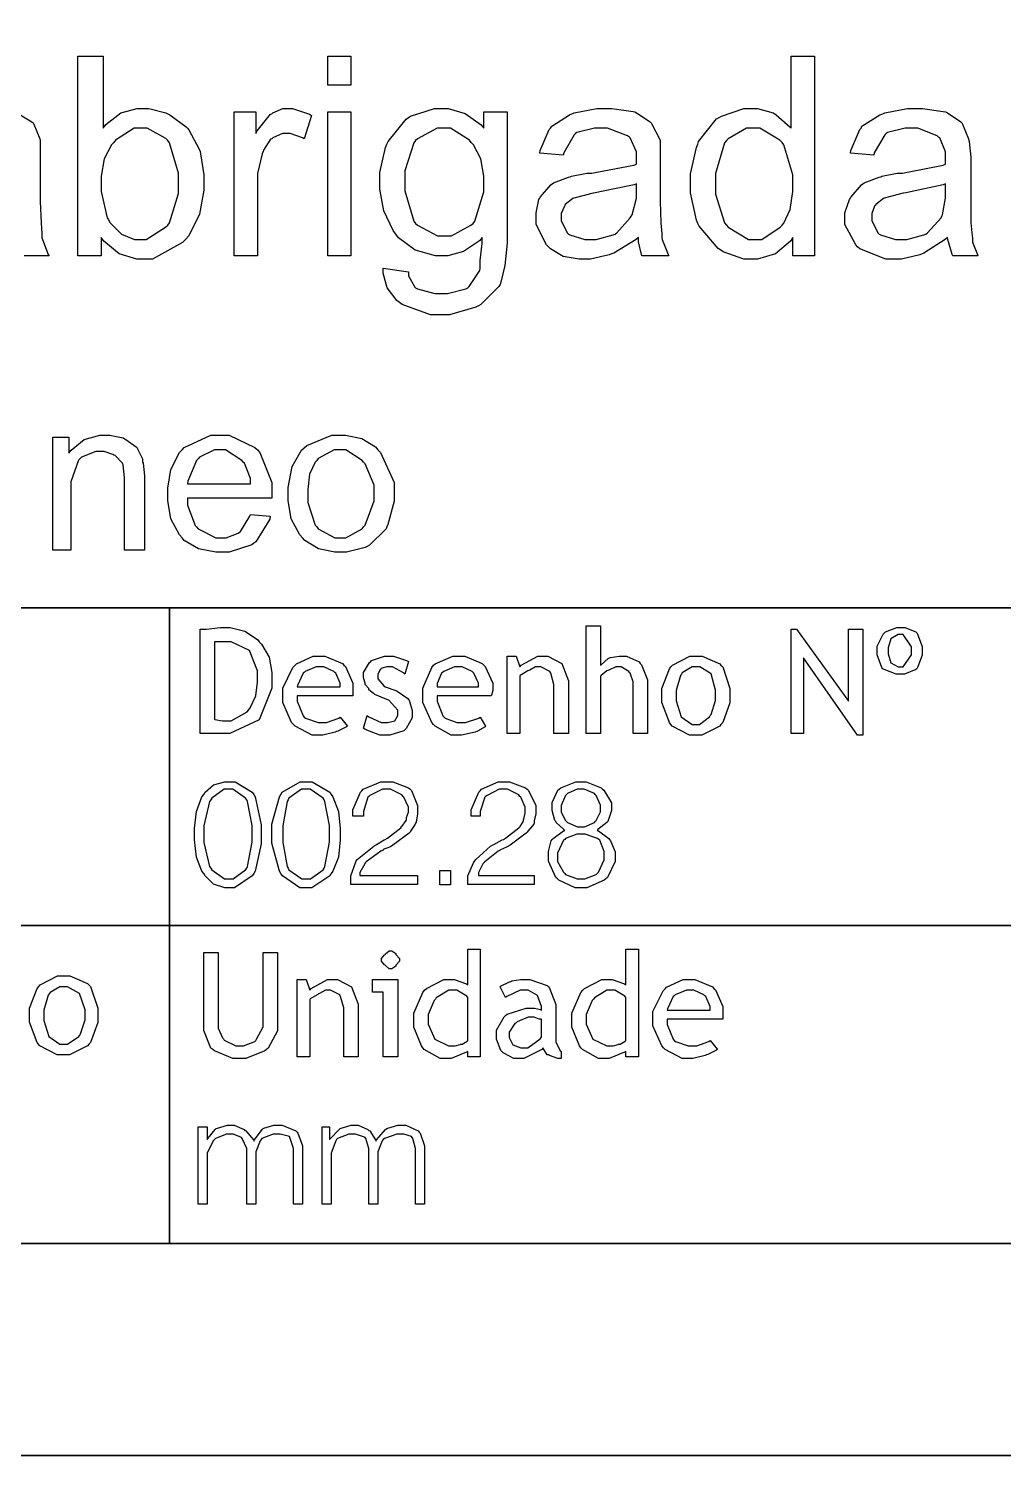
# Model space of a CAD drawing. Extents: x 0 to 210, y 0 to 297.
# Drawn here: x 165.09 to 188.1, y -0.41 to 33.29 of the extents above; entities that cross this region are included whole.
import ezdxf

# ---------------------------------------------------------------- set-up
doc = ezdxf.new("R2010")
doc.units = 0
doc.header["$MEASUREMENT"] = 0
for name, color, linetype in [('C00-00-00-BLACK', 7, 'Continuous'), ('C59-59-59', 251, 'Continuous'), ('CFF-7E-00', 30, 'Continuous')]:
    doc.layers.add(name, color=color, linetype=linetype)

msp = doc.modelspace()

# ---------------------------------------------------------------- linework, layer by layer
at = {"layer": 'C00-00-00-BLACK', "const_width": 0.04233}
msp.add_lwpolyline([(0.04272, -0.38861), (210.36, -0.38861), (210.36, 296.883), (0.04272, 296.883), (0.04272, -0.38861)], close=True, dxfattribs=at)
at = {"layer": 'C00-00-00-BLACK'}
for points in [[(166.803, 27.9273), (166.251, 27.9273), (166.251, 32.6333), (166.846, 32.6333), (166.846, 30.9383), (166.909, 31.0238), (167.265, 31.298), (167.651, 31.4027), (167.78, 31.4027), (167.928, 31.4027), (168.33, 31.298), (168.373, 31.276), (168.425, 31.2553), (168.807, 30.97), (168.839, 30.9383), (168.87, 30.897), (169.113, 30.4409), (169.135, 30.3871), (169.146, 30.3348), (169.222, 29.8331), (169.222, 29.665), (169.222, 29.4762), (169.12, 28.9099), (168.869, 28.3959), (168.796, 28.3104), (168.722, 28.236), (168.015, 27.8419), (167.78, 27.8419), (167.641, 27.8419), (167.228, 27.9701), (166.867, 28.2677), (166.803, 28.3531), (166.803, 27.9273)], [(172.149, 31.9539), (172.149, 32.6333), (172.698, 32.6333), (172.698, 31.9539), (172.149, 31.9539)], [(183.132, 27.9273), (183.132, 28.3531), (183.078, 28.2677), (182.722, 27.9701), (182.298, 27.8419), (182.158, 27.8419), (181.977, 27.8419), (181.488, 28.0224), (181.435, 28.0541), (181.372, 28.0968), (180.917, 28.6274), (180.885, 28.6907), (180.854, 28.7652), (180.716, 29.4087), (180.716, 29.6223), (180.716, 29.8566), (180.854, 30.4822), (180.885, 30.5566), (180.906, 30.62), (181.329, 31.1602), (181.393, 31.1919), (181.445, 31.2236), (181.978, 31.4027), (182.158, 31.4027), (182.295, 31.4027), (182.666, 31.298), (182.709, 31.276), (182.74, 31.2553), (183.057, 30.97), (183.089, 30.9383), (183.089, 32.6333), (183.642, 32.6333), (183.642, 27.9273), (183.132, 27.9273)], [(169.943, 27.9273), (169.943, 31.3187), (170.45, 31.3187), (170.45, 30.8102), (170.481, 30.8749), (170.801, 31.2663), (170.834, 31.276), (170.855, 31.298), (171.092, 31.4027), (171.172, 31.4027), (171.319, 31.4027), (171.722, 31.2663), (171.764, 31.2346), (171.596, 30.6834), (171.553, 30.7055), (171.267, 30.8102), (171.172, 30.8102), (171.086, 30.8102), (170.855, 30.7055), (170.834, 30.6834), (170.801, 30.6737), (170.632, 30.4188), (170.622, 30.3871), (170.6, 30.3348), (170.492, 29.8649), (170.492, 29.7077), (170.492, 27.9273), (169.943, 27.9273)], [(173.46, 27.631), (174.056, 27.5456), (174.056, 27.4505), (174.203, 27.1873), (174.225, 27.1653), (174.267, 27.1446), (174.68, 27.0371), (174.818, 27.0371), (174.976, 27.0371), (175.413, 27.1446), (175.456, 27.1653), (175.488, 27.197), (175.741, 27.5787), (175.752, 27.631), (175.752, 27.8116), (175.795, 28.2181), (175.795, 28.3531), (175.73, 28.2787), (175.359, 28.0293), (174.985, 27.9273), (174.861, 27.9273), (174.698, 27.9273), (174.214, 28.0541), (173.823, 28.3518), (173.76, 28.4372), (173.696, 28.5226), (173.473, 28.9884), (173.377, 29.4969), (173.377, 29.665), (173.377, 29.8883), (173.516, 30.4822), (173.549, 30.5566), (173.58, 30.62), (174.002, 31.1506), (174.056, 31.1919), (174.108, 31.2236), (174.672, 31.4027), (174.861, 31.4027), (174.994, 31.4027), (175.397, 31.2829), (175.773, 31.0128), (175.836, 30.9383), (175.836, 31.3187), (176.39, 31.3187), (176.39, 28.3945), (176.39, 28.2195), (176.335, 27.6944), (176.239, 27.3031), (176.218, 27.2493), (176.186, 27.197), (175.762, 26.7739), (175.709, 26.7408), (175.646, 26.7091), (175.025, 26.53), (174.818, 26.53), (174.574, 26.53), (173.909, 26.7739), (173.845, 26.8263), (173.78, 26.869), (173.557, 27.1653), (173.46, 27.5153), (173.46, 27.631)], [(179.485, 28.3531), (179.432, 28.3104), (178.902, 27.9907), (178.85, 27.9687), (178.796, 27.948), (178.358, 27.8419), (178.213, 27.8419), (178.087, 27.8419), (177.709, 27.9122), (177.407, 28.0858), (177.366, 28.1382), (177.312, 28.1823), (177.07, 28.6604), (177.07, 28.8189), (177.07, 28.936), (177.133, 29.253), (177.155, 29.2847), (177.176, 29.3164), (177.418, 29.6017), (177.451, 29.6223), (177.483, 29.6444), (177.832, 29.7822), (177.874, 29.7918), (177.906, 29.8028), (178.264, 29.8772), (178.384, 29.8772), (178.5, 29.8993), (179.379, 30.0674), (179.443, 30.0881), (179.443, 30.1308), (179.443, 30.2259), (179.443, 30.2576), (179.443, 30.3747), (179.294, 30.7055), (179.273, 30.7261), (179.231, 30.7578), (178.755, 30.9383), (178.597, 30.9383), (178.448, 30.9383), (178.033, 30.8322), (178.001, 30.8102), (177.969, 30.7785), (177.726, 30.3568), (177.705, 30.303), (177.155, 30.3444), (177.165, 30.4092), (177.377, 30.9066), (177.409, 30.9383), (177.44, 30.981), (177.862, 31.2553), (177.916, 31.276), (177.968, 31.298), (178.501, 31.4027), (178.681, 31.4027), (178.86, 31.4027), (179.359, 31.3297), (179.401, 31.3187), (179.443, 31.298), (179.762, 31.0872), (179.784, 31.0651), (179.805, 31.0334), (179.985, 30.6848), (179.997, 30.6421), (179.997, 30.5153), (179.997, 30.2273), (179.997, 30.1308), (179.997, 29.3688), (179.997, 29.2034), (180.017, 28.7032), (180.038, 28.4413), (180.038, 28.3531), (180.048, 28.3104), (180.185, 27.959), (180.207, 27.9273), (179.57, 27.9273), (179.558, 27.959), (179.485, 28.2553), (179.485, 28.3531)], [(186.779, 28.3531), (186.726, 28.3104), (186.225, 27.9907), (186.184, 27.9687), (186.13, 27.948), (185.695, 27.8419), (185.55, 27.8419), (185.327, 27.8419), (184.711, 28.0858), (184.658, 28.1382), (184.616, 28.1823), (184.362, 28.6604), (184.362, 28.8189), (184.362, 28.936), (184.467, 29.253), (184.489, 29.2847), (184.51, 29.3164), (184.754, 29.6017), (184.785, 29.6223), (184.817, 29.6444), (185.168, 29.7822), (185.211, 29.7918), (185.232, 29.8028), (185.597, 29.8772), (185.72, 29.8772), (185.835, 29.8993), (186.684, 30.0674), (186.738, 30.0881), (186.738, 30.1308), (186.738, 30.2259), (186.738, 30.2576), (186.738, 30.3747), (186.6, 30.7055), (186.568, 30.7261), (186.535, 30.7578), (186.081, 30.9383), (185.93, 30.9383), (185.782, 30.9383), (185.37, 30.8322), (185.338, 30.8102), (185.306, 30.7785), (185.051, 30.3568), (185.041, 30.303), (184.489, 30.3444), (184.499, 30.4092), (184.711, 30.9066), (184.743, 30.9383), (184.763, 30.981), (185.189, 31.2553), (185.254, 31.276), (185.306, 31.298), (185.838, 31.4027), (186.016, 31.4027), (186.196, 31.4027), (186.684, 31.3297), (186.738, 31.3187), (186.779, 31.298), (187.096, 31.0872), (187.118, 31.0651), (187.139, 31.0334), (187.277, 30.6848), (187.288, 30.6421), (187.297, 30.6214), (187.331, 30.2534), (187.331, 30.1308), (187.331, 29.3688), (187.331, 29.2034), (187.335, 28.7032), (187.362, 28.3848), (187.373, 28.3531), (187.373, 28.247), (187.489, 27.959), (187.5, 27.9273), (186.907, 27.9273), (186.896, 27.959), (186.789, 28.3104), (186.779, 28.3531)], [(172.149, 27.9273), (172.149, 31.3187), (172.698, 31.3187), (172.698, 27.9273), (172.149, 27.9273)], [(166.803, 29.665), (166.803, 29.4432), (166.941, 28.8189), (166.973, 28.7762), (167.014, 28.7032), (167.285, 28.4331), (167.592, 28.3104), (167.694, 28.3104), (167.863, 28.3104), (168.319, 28.597), (168.373, 28.6494), (168.414, 28.7032), (168.626, 29.3935), (168.626, 29.6223), (168.626, 29.8772), (168.414, 30.5897), (168.373, 30.6421), (168.33, 30.6958), (167.885, 30.9383), (167.738, 30.9383), (167.578, 30.9383), (167.142, 30.6531), (167.101, 30.5993), (167.047, 30.547), (166.872, 30.2121), (166.803, 29.8028), (166.803, 29.665)], [(173.972, 29.7077), (173.972, 29.4542), (174.183, 28.7445), (174.225, 28.6907), (174.267, 28.6494), (174.744, 28.3945), (174.903, 28.3945), (175.073, 28.3945), (175.529, 28.6494), (175.583, 28.6907), (175.624, 28.7445), (175.836, 29.4349), (175.836, 29.665), (175.836, 29.8028), (175.767, 30.2121), (175.592, 30.547), (175.54, 30.5993), (175.497, 30.6531), (175.051, 30.9383), (174.903, 30.9383), (174.734, 30.9383), (174.267, 30.6848), (174.225, 30.6421), (174.183, 30.5897), (173.972, 29.9282), (173.972, 29.7077)], [(181.308, 29.6223), (181.308, 29.3798), (181.519, 28.7032), (181.562, 28.6494), (181.603, 28.597), (182.083, 28.3104), (182.243, 28.3104), (182.401, 28.3104), (182.835, 28.597), (182.878, 28.6494), (182.92, 28.6921), (183.067, 29.0201), (183.132, 29.4418), (183.132, 29.581), (183.132, 29.8359), (182.92, 30.547), (182.878, 30.5993), (182.824, 30.6531), (182.356, 30.9383), (182.2, 30.9383), (182.04, 30.9383), (181.603, 30.6848), (181.562, 30.6421), (181.519, 30.5897), (181.308, 29.8649), (181.308, 29.6223)], [(179.443, 29.6223), (179.389, 29.6017), (178.574, 29.4335), (178.47, 29.4115), (178.416, 29.4018), (177.99, 29.2957), (177.958, 29.2847), (177.937, 29.2751), (177.757, 29.1373), (177.748, 29.1152), (177.737, 29.0945), (177.662, 28.9195), (177.662, 28.8603), (177.662, 28.7555), (177.8, 28.4689), (177.832, 28.4372), (177.863, 28.4165), (178.223, 28.3104), (178.343, 28.3104), (178.49, 28.3104), (178.893, 28.4165), (178.936, 28.4372), (178.977, 28.4689), (179.294, 28.8189), (179.316, 28.8603), (179.336, 28.8933), (179.443, 29.2819), (179.443, 29.4115), (179.443, 29.6223)], [(186.738, 29.6223), (186.684, 29.6017), (185.908, 29.4335), (185.804, 29.4115), (185.74, 29.4018), (185.316, 29.2957), (185.295, 29.2847), (185.273, 29.2751), (185.094, 29.1373), (185.084, 29.1152), (185.062, 29.0945), (184.996, 28.9195), (184.996, 28.8603), (184.996, 28.7555), (185.137, 28.4689), (185.168, 28.4372), (185.2, 28.4165), (185.557, 28.3104), (185.677, 28.3104), (185.824, 28.3104), (186.227, 28.4165), (186.269, 28.4372), (186.311, 28.4689), (186.63, 28.8189), (186.653, 28.8603), (186.662, 28.8933), (186.738, 29.2819), (186.738, 29.4115), (186.738, 29.6223)], [(165.658, 20.9765), (165.658, 23.6457), (166.04, 23.6457), (166.04, 23.2654), (166.092, 23.3398), (166.4, 23.5893), (166.766, 23.6885), (166.889, 23.6885), (167.004, 23.6885), (167.323, 23.6251), (167.355, 23.6031), (167.386, 23.5934), (167.629, 23.4142), (167.651, 23.3922), (167.66, 23.3715), (167.78, 23.1331), (167.78, 23.0532), (167.79, 23.0325), (167.823, 22.7307), (167.823, 22.6301), (167.823, 20.9765), (167.355, 20.9765), (167.355, 22.5874), (167.355, 22.6935), (167.321, 22.9898), (167.312, 23.0105), (167.301, 23.0325), (167.133, 23.2131), (167.101, 23.2227), (167.079, 23.2337), (166.872, 23.3068), (166.803, 23.3068), (166.677, 23.3068), (166.338, 23.1703), (166.296, 23.1372), (166.263, 23.1056), (166.081, 22.5902), (166.081, 22.4179), (166.081, 20.9765), (165.658, 20.9765)], [(170.323, 21.8226), (170.791, 21.7799), (170.78, 21.7069), (170.45, 21.1777), (170.408, 21.146), (170.355, 21.1046), (169.823, 20.9338), (169.646, 20.9338), (169.508, 20.9338), (169.098, 21.0082), (168.764, 21.2094), (168.712, 21.2728), (168.647, 21.3362), (168.446, 21.7179), (168.373, 22.1478), (168.373, 22.2911), (168.373, 22.44), (168.446, 22.8851), (168.647, 23.2861), (168.712, 23.3495), (168.764, 23.4032), (169.393, 23.6885), (169.604, 23.6885), (169.825, 23.6885), (170.429, 23.4032), (170.492, 23.3495), (170.545, 23.2861), (170.834, 22.5723), (170.834, 22.3339), (170.834, 22.3022), (170.834, 22.2319), (170.834, 22.2071), (168.839, 22.2071), (168.839, 22.0376), (169.018, 21.558), (169.051, 21.5263), (169.093, 21.485), (169.507, 21.2728), (169.646, 21.2728), (169.751, 21.2728), (170.037, 21.3789), (170.069, 21.3996), (170.09, 21.4216), (170.312, 21.7813), (170.323, 21.8226)], [(171.214, 22.2911), (171.214, 22.4579), (171.31, 22.954), (171.531, 23.3398), (171.596, 23.3922), (171.66, 23.4459), (172.248, 23.6885), (172.445, 23.6885), (172.572, 23.6885), (172.952, 23.6141), (173.28, 23.4129), (173.334, 23.3495), (173.397, 23.2861), (173.717, 22.5723), (173.717, 22.3339), (173.717, 22.1327), (173.569, 21.5801), (173.549, 21.5263), (173.527, 21.485), (173.133, 21.0923), (173.08, 21.0606), (173.038, 21.0399), (172.592, 20.9338), (172.445, 20.9338), (172.317, 20.9338), (171.935, 21.0082), (171.606, 21.2094), (171.553, 21.2728), (171.49, 21.3362), (171.289, 21.7179), (171.214, 22.1478), (171.214, 22.2911)], [(168.839, 22.5447), (170.323, 22.5447), (170.323, 22.6729), (170.185, 23.0325), (170.153, 23.0532), (170.121, 23.0959), (169.733, 23.3495), (169.604, 23.3495), (169.475, 23.3495), (169.124, 23.1703), (169.092, 23.1372), (169.049, 23.0959), (168.848, 22.6095), (168.839, 22.5447)], [(171.68, 22.2911), (171.68, 22.101), (171.85, 21.569), (171.892, 21.5263), (171.924, 21.485), (172.314, 21.2728), (172.445, 21.2728), (172.581, 21.2728), (172.963, 21.485), (172.995, 21.5263), (173.036, 21.569), (173.25, 22.1437), (173.25, 22.3339), (173.25, 22.5144), (173.036, 23.0119), (172.995, 23.0532), (172.963, 23.0959), (172.575, 23.3495), (172.445, 23.3495), (172.306, 23.3495), (171.924, 23.1386), (171.892, 23.0959), (171.85, 23.0546), (171.722, 22.7735), (171.68, 22.4124), (171.68, 22.2911)], [(169.604, 16.6522), (169.135, 16.6522), (169.135, 19.1106), (169.284, 19.1106), (169.619, 19.1534), (169.73, 19.1534), (169.846, 19.1534), (170.196, 19.0638), (170.492, 18.8681), (170.535, 18.8143), (170.587, 18.762), (170.764, 18.4547), (170.834, 18.0881), (170.834, 17.9655), (170.834, 17.7188), (170.535, 16.9761), (169.836, 16.6522), (169.604, 16.6522)], [(179.359, 16.6522), (179.359, 17.796), (179.359, 17.8704), (179.294, 18.0716), (179.273, 18.0923), (179.262, 18.1143), (179.077, 18.2218), (179.017, 18.2218), (178.954, 18.2218), (178.784, 18.1488), (178.763, 18.1378), (178.741, 18.1267), (178.603, 18.0192), (178.594, 18.0082), (178.594, 16.6522), (178.255, 16.6522), (178.255, 19.1961), (178.594, 19.1961), (178.594, 18.2645), (178.603, 18.2755), (178.773, 18.4244), (178.806, 18.434), (178.827, 18.4451), (179.033, 18.4754), (179.102, 18.4754), (179.208, 18.4754), (179.506, 18.3389), (179.528, 18.3059), (179.56, 18.2742), (179.698, 17.9159), (179.698, 17.796), (179.698, 16.6522), (179.359, 16.6522)], [(184.658, 16.6109), (183.385, 18.434), (183.385, 16.6522), (183.089, 16.6522), (183.089, 19.1106), (183.216, 19.1106), (184.446, 17.4143), (184.446, 19.1106), (184.785, 19.1106), (184.785, 16.6109), (184.658, 16.6109)], [(185.126, 18.6035), (185.126, 18.7096), (185.263, 18.9949), (185.295, 19.0266), (185.316, 19.0486), (185.586, 19.1534), (185.677, 19.1534), (185.772, 19.1534), (186.035, 19.0486), (186.057, 19.0266), (186.078, 18.9949), (186.184, 18.7013), (186.184, 18.6035), (186.184, 18.4974), (186.078, 18.2108), (186.057, 18.1791), (186.035, 18.1584), (185.766, 18.0496), (185.677, 18.0496), (185.571, 18.0496), (185.286, 18.1584), (185.254, 18.1791), (185.232, 18.2108), (185.126, 18.5057), (185.126, 18.6035)], [(185.38, 18.6035), (185.38, 18.5333), (185.448, 18.3183), (185.619, 18.2218), (185.677, 18.2218), (185.74, 18.2218), (185.93, 18.5084), (185.93, 18.6035), (185.93, 18.6986), (185.74, 18.9839), (185.677, 18.9839), (185.619, 18.9839), (185.448, 18.8888), (185.38, 18.6752), (185.38, 18.6035)], [(169.477, 18.8143), (169.477, 16.9912), (169.486, 16.9816), (169.668, 16.9499), (169.73, 16.9499), (169.867, 16.9499), (170.248, 17.1621), (170.28, 17.2034), (170.321, 17.2572), (170.45, 17.5369), (170.492, 17.8594), (170.492, 17.9655), (170.492, 18.1281), (170.301, 18.6132), (169.872, 18.8143), (169.73, 18.8143), (169.667, 18.8143), (169.523, 18.8143), (169.477, 18.8143)], [(172.741, 17.5424), (171.427, 17.5424), (171.427, 17.4157), (171.574, 17.0656), (171.596, 17.0339), (171.628, 17.0133), (171.921, 16.9072), (172.019, 16.9072), (172.125, 16.9072), (172.413, 17.0133), (172.445, 17.0339), (172.615, 16.8217), (172.592, 16.8121), (172.391, 16.706), (172.359, 16.6949), (172.328, 16.6853), (172.031, 16.6109), (171.934, 16.6109), (171.785, 16.6109), (171.383, 16.8231), (171.341, 16.8644), (171.298, 16.9072), (171.088, 17.3839), (171.088, 17.5424), (171.088, 17.723), (171.33, 18.2108), (171.384, 18.2645), (171.415, 18.2962), (171.804, 18.4754), (171.934, 18.4754), (172.083, 18.4754), (172.497, 18.3072), (172.529, 18.2645), (172.57, 18.2328), (172.741, 17.8415), (172.741, 17.7105), (172.741, 17.6692), (172.741, 17.5741), (172.741, 17.5424)], [(171.976, 18.2218), (171.881, 18.2218), (171.617, 18.1143), (171.596, 18.0923), (171.574, 18.0716), (171.436, 17.785), (171.427, 17.7533), (172.445, 17.7533), (172.445, 17.8387), (172.339, 18.0716), (172.318, 18.0923), (172.296, 18.1143), (172.056, 18.2218), (171.976, 18.2218)], [(172.995, 16.7804), (173.08, 17.0767), (173.121, 17.045), (173.41, 16.9072), (173.506, 16.9072), (173.562, 16.9072), (173.732, 16.9499), (173.802, 17.0767), (173.802, 17.118), (173.802, 17.2034), (173.59, 17.4363), (173.549, 17.457), (173.505, 17.468), (173.259, 17.5741), (173.25, 17.5838), (173.228, 17.5948), (173.121, 17.6816), (173.121, 17.7105), (173.111, 17.7216), (173.038, 17.8098), (173.038, 17.8387), (173.027, 17.8608), (172.995, 17.9724), (172.995, 18.0082), (172.995, 18.0937), (173.133, 18.3279), (173.164, 18.3486), (173.185, 18.3706), (173.488, 18.4754), (173.59, 18.4754), (173.706, 18.4754), (174.013, 18.3706), (174.056, 18.3486), (173.972, 18.0496), (173.94, 18.0826), (173.677, 18.2218), (173.59, 18.2218), (173.546, 18.2218), (173.427, 18.1901), (173.418, 18.1791), (173.396, 18.1694), (173.334, 18.0496), (173.334, 18.0082), (173.334, 17.9448), (173.473, 17.7753), (173.506, 17.7533), (173.76, 17.6692), (173.791, 17.6485), (174.045, 17.479), (174.056, 17.457), (174.076, 17.4363), (174.141, 17.1979), (174.141, 17.118), (174.141, 17.0229), (174.003, 16.7694), (173.972, 16.7376), (173.95, 16.717), (173.616, 16.6109), (173.506, 16.6109), (173.378, 16.6109), (173.036, 16.7487), (172.995, 16.7804)], [(176.006, 17.5424), (174.734, 17.5424), (174.734, 17.4157), (174.87, 17.0656), (174.903, 17.0339), (174.924, 17.0133), (175.195, 16.9072), (175.286, 16.9072), (175.402, 16.9072), (175.72, 17.0133), (175.752, 17.0339), (175.879, 16.8217), (175.868, 16.8121), (175.688, 16.706), (175.667, 16.6949), (175.635, 16.6853), (175.31, 16.6109), (175.202, 16.6109), (175.063, 16.6109), (174.69, 16.8231), (174.648, 16.8644), (174.606, 16.9072), (174.395, 17.3839), (174.395, 17.5424), (174.395, 17.723), (174.606, 18.2108), (174.648, 18.2645), (174.69, 18.2962), (175.104, 18.4754), (175.244, 18.4754), (175.391, 18.4754), (175.794, 18.3072), (175.836, 18.2645), (175.868, 18.2328), (176.048, 17.8415), (176.048, 17.7105), (176.048, 17.6692), (176.015, 17.5534), (176.006, 17.5424)], [(175.244, 18.2218), (175.147, 18.2218), (174.892, 18.1143), (174.861, 18.0923), (174.838, 18.0716), (174.734, 17.8332), (174.734, 17.7533), (175.709, 17.7533), (175.709, 17.8387), (175.603, 18.0716), (175.583, 18.0923), (175.561, 18.1143), (175.322, 18.2218), (175.244, 18.2218)], [(177.49, 16.6522), (177.49, 17.7105), (177.49, 17.807), (177.415, 18.0716), (177.406, 18.0923), (177.395, 18.1143), (177.18, 18.2218), (177.11, 18.2218), (177.056, 18.2218), (176.918, 18.1488), (176.897, 18.1378), (176.875, 18.1267), (176.696, 18.0192), (176.687, 18.0082), (176.687, 16.6522), (176.39, 16.6522), (176.39, 18.4754), (176.601, 18.4754), (176.687, 18.2218), (176.718, 18.2645), (177.107, 18.4754), (177.236, 18.4754), (177.345, 18.4754), (177.676, 18.3072), (177.832, 17.8925), (177.832, 17.7533), (177.832, 16.6522), (177.49, 16.6522)], [(180.035, 17.5424), (180.035, 17.7133), (180.216, 18.1791), (180.248, 18.2218), (180.289, 18.2645), (180.703, 18.4754), (180.843, 18.4754), (180.99, 18.4754), (181.404, 18.2962), (181.435, 18.2645), (181.477, 18.2218), (181.647, 17.7133), (181.647, 17.5424), (181.647, 17.3729), (181.477, 16.9072), (181.435, 16.8644), (181.404, 16.8231), (180.982, 16.6109), (180.843, 16.6109), (180.694, 16.6109), (180.279, 16.8231), (180.248, 16.8644), (180.216, 16.9072), (180.035, 17.3839), (180.035, 17.5424)], [(180.374, 17.5424), (180.374, 17.4184), (180.496, 17.045), (180.756, 16.8644), (180.843, 16.8644), (180.927, 16.8644), (181.16, 17.045), (181.182, 17.0767), (181.203, 17.0987), (181.308, 17.4322), (181.308, 17.5424), (181.308, 17.672), (181.203, 18.0578), (180.932, 18.2218), (180.843, 18.2218), (180.757, 18.2218), (180.522, 18.0826), (180.501, 18.0496), (180.479, 18.0178), (180.374, 17.6623), (180.374, 17.5424)], [(169.008, 14.2792), (169.008, 14.4129), (169.051, 14.8098), (169.179, 15.1584), (169.222, 15.2108), (169.253, 15.2645), (169.455, 15.4395), (169.723, 15.5071), (169.814, 15.5071), (169.962, 15.5071), (170.366, 15.2645), (170.408, 15.2108), (170.44, 15.1584), (170.576, 14.4997), (170.576, 14.2792), (170.576, 14.0463), (170.44, 13.3987), (170.408, 13.3449), (170.366, 13.2926), (169.952, 13.0073), (169.814, 13.0073), (169.723, 13.0073), (169.455, 13.0983), (169.253, 13.2926), (169.222, 13.3449), (169.179, 13.3987), (169.051, 13.7322), (169.008, 14.1428), (169.008, 14.2792)], [(170.834, 14.2792), (170.834, 14.5121), (171.013, 15.1584), (171.045, 15.2108), (171.076, 15.2645), (171.497, 15.5071), (171.637, 15.5071), (171.786, 15.5071), (172.201, 15.2645), (172.233, 15.2108), (172.274, 15.1584), (172.402, 14.8098), (172.445, 14.4129), (172.445, 14.2792), (172.445, 14.1428), (172.402, 13.7322), (172.274, 13.3987), (172.233, 13.3449), (172.201, 13.2926), (171.778, 13.0073), (171.637, 13.0073), (171.488, 13.0073), (171.086, 13.2926), (171.045, 13.3449), (171.013, 13.3987), (170.834, 14.0601), (170.834, 14.2792)], [(172.698, 13.0914), (172.698, 13.0914), (172.698, 13.1244), (172.698, 13.1341), (172.698, 13.1341), (172.698, 13.1671), (172.698, 13.1768), (172.698, 13.2939), (172.803, 13.6012), (172.825, 13.6426), (172.846, 13.6743), (173.237, 13.9912), (173.291, 14.0229), (173.301, 14.0353), (173.484, 14.1428), (173.506, 14.1525), (173.559, 14.1841), (173.875, 14.428), (173.886, 14.4487), (173.896, 14.4598), (174.002, 14.5976), (174.013, 14.6182), (174.013, 14.672), (174.056, 14.7919), (174.056, 14.8305), (174.056, 14.9159), (173.95, 15.1474), (173.929, 15.1681), (173.898, 15.2011), (173.635, 15.3376), (173.549, 15.3376), (173.441, 15.3376), (173.142, 15.1901), (173.121, 15.1681), (173.1, 15.1474), (172.995, 14.8139), (172.995, 14.7023), (172.741, 14.7023), (172.741, 14.8511), (172.92, 15.2645), (172.954, 15.2962), (172.985, 15.339), (173.407, 15.5071), (173.549, 15.5071), (173.685, 15.5071), (174.056, 15.3693), (174.099, 15.3376), (174.13, 15.3059), (174.268, 14.9503), (174.268, 14.8305), (174.268, 14.7574), (174.235, 14.5562), (174.225, 14.5342), (174.214, 14.5135), (174.108, 14.344), (174.099, 14.322), (174.076, 14.3013), (173.685, 14.0133), (173.633, 13.9802), (173.611, 13.9706), (173.46, 13.9154), (173.46, 13.8961), (173.407, 13.8755), (173.058, 13.6219), (173.038, 13.5999), (173.027, 13.5792), (172.911, 13.3725), (172.911, 13.3036), (174.268, 13.3036), (174.268, 13.0914), (172.698, 13.0914)], [(175.456, 13.0914), (175.456, 13.0914), (175.456, 13.1244), (175.456, 13.1341), (175.456, 13.1341), (175.456, 13.1671), (175.456, 13.1768), (175.456, 13.2939), (175.594, 13.6012), (175.625, 13.6426), (175.646, 13.6743), (175.995, 13.9912), (176.048, 14.0229), (176.069, 14.0353), (176.27, 14.1428), (176.302, 14.1525), (176.345, 14.1841), (176.664, 14.428), (176.687, 14.4487), (176.696, 14.4598), (176.771, 14.5796), (176.771, 14.6182), (176.78, 14.6293), (176.813, 14.7808), (176.813, 14.8305), (176.813, 14.9159), (176.707, 15.1474), (176.687, 15.1681), (176.664, 15.2011), (176.392, 15.3376), (176.302, 15.3376), (176.196, 15.3376), (175.911, 15.1901), (175.879, 15.1681), (175.857, 15.1474), (175.752, 14.8139), (175.752, 14.7023), (175.54, 14.7023), (175.54, 14.8511), (175.72, 15.2645), (175.752, 15.2962), (175.784, 15.339), (176.173, 15.5071), (176.302, 15.5071), (176.44, 15.5071), (176.823, 15.3693), (176.856, 15.3376), (176.888, 15.3059), (177.067, 14.9503), (177.067, 14.8305), (177.067, 14.7574), (177.024, 14.5907), (177.024, 14.5342), (177.013, 14.5135), (176.877, 14.344), (176.856, 14.322), (176.834, 14.3013), (176.454, 14.0133), (176.39, 13.9802), (176.368, 13.9706), (176.228, 13.9072), (176.218, 13.8961), (176.175, 13.8755), (175.857, 13.6219), (175.836, 13.5999), (175.814, 13.5792), (175.709, 13.3725), (175.709, 13.3036), (177.024, 13.3036), (177.024, 13.0914), (175.456, 13.0914)], [(177.745, 14.3647), (177.723, 14.3867), (177.542, 14.5548), (177.533, 14.5755), (177.511, 14.5976), (177.449, 14.836), (177.449, 14.9145), (177.449, 15.0206), (177.585, 15.3169), (177.618, 15.3376), (177.65, 15.3693), (178.008, 15.5071), (178.128, 15.5071), (178.255, 15.5071), (178.605, 15.3693), (178.636, 15.3376), (178.668, 15.3169), (178.847, 15.0151), (178.847, 14.9145), (178.847, 14.8305), (178.773, 14.5976), (178.763, 14.5755), (178.741, 14.5548), (178.53, 14.3867), (178.51, 14.3647), (178.542, 14.355), (178.784, 14.1745), (178.806, 14.1525), (178.827, 14.1207), (178.933, 13.8576), (178.933, 13.7694), (178.933, 13.6315), (178.752, 13.2498), (178.72, 13.2182), (178.678, 13.1864), (178.264, 13.0073), (178.128, 13.0073), (177.989, 13.0073), (177.607, 13.1864), (177.575, 13.2182), (177.533, 13.2498), (177.363, 13.6398), (177.363, 13.7694), (177.363, 13.8658), (177.426, 14.1207), (177.449, 14.1525), (177.469, 14.1745), (177.713, 14.355), (177.745, 14.3647)], [(169.222, 14.2792), (169.222, 14.0781), (169.359, 13.5158), (169.391, 13.4731), (169.412, 13.4317), (169.714, 13.2182), (169.814, 13.2182), (169.92, 13.2182), (170.206, 13.4317), (170.239, 13.4731), (170.259, 13.5158), (170.366, 14.0891), (170.366, 14.2792), (170.366, 14.4804), (170.259, 15.0427), (170.239, 15.084), (170.206, 15.1267), (169.912, 15.3376), (169.814, 15.3376), (169.708, 15.3376), (169.412, 15.1267), (169.391, 15.084), (169.359, 15.0427), (169.222, 14.4708), (169.222, 14.2792)], [(171.088, 14.2792), (171.088, 14.0781), (171.192, 13.5158), (171.214, 13.4731), (171.235, 13.4317), (171.537, 13.2182), (171.637, 13.2182), (171.744, 13.2182), (172.041, 13.4317), (172.063, 13.4731), (172.084, 13.5158), (172.192, 14.0891), (172.192, 14.2792), (172.192, 14.4804), (172.084, 15.0427), (172.063, 15.084), (172.041, 15.1267), (171.738, 15.3376), (171.637, 15.3376), (171.531, 15.3376), (171.235, 15.1267), (171.214, 15.084), (171.192, 15.0427), (171.088, 14.4708), (171.088, 14.2792)], [(177.66, 14.8718), (177.66, 14.7987), (177.764, 14.5976), (177.786, 14.5755), (177.808, 14.5548), (178.048, 14.4487), (178.128, 14.4487), (178.212, 14.4487), (178.445, 14.5548), (178.467, 14.5755), (178.488, 14.5976), (178.594, 14.8042), (178.594, 14.8718), (178.594, 14.9572), (178.488, 15.1901), (178.467, 15.2108), (178.445, 15.2328), (178.206, 15.3376), (178.128, 15.3376), (178.043, 15.3376), (177.808, 15.2328), (177.786, 15.2108), (177.764, 15.1901), (177.66, 14.9517), (177.66, 14.8718)], [(177.575, 13.7267), (177.575, 13.6315), (177.713, 13.378), (177.745, 13.3449), (177.765, 13.3242), (178.037, 13.2182), (178.128, 13.2182), (178.223, 13.2182), (178.488, 13.3242), (178.51, 13.3449), (178.542, 13.378), (178.678, 13.6715), (178.678, 13.7694), (178.678, 13.8658), (178.572, 14.1318), (178.551, 14.1525), (178.519, 14.1745), (178.226, 14.2792), (178.128, 14.2792), (178.031, 14.2792), (177.765, 14.1745), (177.745, 14.1525), (177.713, 14.1318), (177.575, 13.8286), (177.575, 13.7267)], [(174.794, 13.4193), (175.048, 13.4193), (175.048, 13.0803), (174.794, 13.0803), (174.794, 13.4193)], [(169.222, 11.4804), (169.561, 11.4804), (169.561, 9.78408), (169.561, 9.70001), (169.665, 9.46711), (169.688, 9.44506), (169.708, 9.41338), (169.978, 9.27696), (170.069, 9.27696), (170.164, 9.27696), (170.428, 9.38308), (170.45, 9.40375), (170.47, 9.43543), (170.622, 9.72894), (170.622, 9.8268), (170.622, 11.4804), (170.961, 11.4804), (170.961, 9.78408), (170.961, 9.63662), (170.747, 9.2232), (170.706, 9.19152), (170.663, 9.1598), (170.217, 8.97929), (170.069, 8.97929), (169.909, 8.97929), (169.475, 9.1598), (169.434, 9.19152), (169.391, 9.2232), (169.222, 9.64487), (169.222, 9.78408), (169.222, 11.4804)], [(173.633, 11.5232), (173.664, 11.5232), (173.76, 11.4598), (173.76, 11.4377), (173.769, 11.4281), (173.845, 11.3412), (173.845, 11.3109), (173.845, 11.2793), (173.769, 11.1952), (173.76, 11.1841), (173.76, 11.1635), (173.664, 11.0987), (173.633, 11.0987), (173.601, 11.0987), (173.516, 11.1745), (173.506, 11.1841), (173.494, 11.1952), (173.418, 11.282), (173.418, 11.3109), (173.418, 11.3426), (173.494, 11.4281), (173.506, 11.4377), (173.516, 11.4487), (173.603, 11.5232), (173.633, 11.5232)], [(175.456, 9.02201), (175.456, 9.1488), (175.424, 9.12813), (175.066, 8.97929), (174.947, 8.97929), (174.808, 8.97929), (174.427, 9.19289), (174.395, 9.23424), (174.363, 9.27696), (174.183, 9.72206), (174.183, 9.86952), (174.183, 10.05), (174.395, 10.5392), (174.438, 10.5916), (174.479, 10.6343), (174.894, 10.8452), (175.033, 10.8452), (175.138, 10.8452), (175.424, 10.7404), (175.456, 10.7184), (175.456, 11.5645), (175.752, 11.5645), (175.752, 9.02201), (175.456, 9.02201)], [(179.186, 9.02201), (179.186, 9.1488), (179.155, 9.12813), (178.796, 8.97929), (178.678, 8.97929), (178.54, 8.97929), (178.169, 9.19289), (178.128, 9.23424), (178.096, 9.27696), (177.916, 9.72206), (177.916, 9.86952), (177.916, 10.05), (178.128, 10.5392), (178.171, 10.5916), (178.212, 10.6343), (178.625, 10.8452), (178.763, 10.8452), (178.868, 10.8452), (179.155, 10.7404), (179.186, 10.7184), (179.186, 11.5645), (179.485, 11.5645), (179.485, 9.02201), (179.186, 9.02201)], [(165.108, 9.99906), (165.108, 10.1685), (165.287, 10.6343), (165.319, 10.6757), (165.36, 10.7184), (165.774, 10.9306), (165.912, 10.9306), (166.061, 10.9306), (166.475, 10.7501), (166.507, 10.7184), (166.548, 10.677), (166.719, 10.1685), (166.719, 9.99906), (166.719, 9.82955), (166.548, 9.36103), (166.507, 9.31831), (166.475, 9.27696), (166.052, 9.06473), (165.912, 9.06473), (165.763, 9.06473), (165.351, 9.27696), (165.319, 9.31831), (165.287, 9.36103), (165.108, 9.84056), (165.108, 9.99906)], [(172.529, 9.02201), (172.529, 10.0803), (172.529, 10.1768), (172.455, 10.4414), (172.445, 10.4621), (172.434, 10.4841), (172.219, 10.5916), (172.149, 10.5916), (172.095, 10.5916), (171.957, 10.5172), (171.936, 10.5062), (171.914, 10.4951), (171.735, 10.3876), (171.726, 10.3766), (171.726, 9.02201), (171.429, 9.02201), (171.429, 10.8452), (171.64, 10.8452), (171.726, 10.5916), (171.757, 10.6343), (172.146, 10.8452), (172.275, 10.8452), (172.384, 10.8452), (172.715, 10.6757), (172.871, 10.2622), (172.871, 10.1231), (172.871, 9.02201), (172.529, 9.02201)], [(173.46, 9.02201), (173.46, 10.5489), (173.207, 10.5489), (173.207, 10.8452), (173.802, 10.8452), (173.802, 9.02201), (173.46, 9.02201)], [(177.236, 9.23424), (177.205, 9.19289), (176.783, 8.97929), (176.644, 8.97929), (176.547, 8.97929), (176.293, 9.11712), (176.261, 9.1488), (176.239, 9.17085), (176.132, 9.44093), (176.132, 9.5305), (176.132, 9.64766), (176.313, 9.96735), (176.345, 9.99906), (176.387, 10.0307), (176.834, 10.1685), (176.983, 10.1685), (177.035, 10.1685), (177.172, 10.1369), (177.194, 10.1258), (177.194, 10.2126), (177.099, 10.4703), (176.883, 10.5916), (176.813, 10.5916), (176.696, 10.5916), (176.377, 10.4442), (176.345, 10.4221), (176.218, 10.6757), (176.228, 10.6867), (176.441, 10.7928), (176.474, 10.8024), (176.495, 10.8135), (176.702, 10.8452), (176.771, 10.8452), (176.918, 10.8452), (177.332, 10.7074), (177.363, 10.6757), (177.384, 10.644), (177.533, 10.2554), (177.533, 10.1258), (177.533, 9.44506), (177.533, 9.37204), (177.637, 9.1598), (177.66, 9.1488), (177.66, 8.97929), (177.585, 8.97929), (177.384, 9.0551), (177.363, 9.06473), (177.332, 9.06473), (177.246, 9.21357), (177.236, 9.23424)], [(181.478, 9.91087), (180.163, 9.91087), (180.163, 9.78408), (180.309, 9.43543), (180.332, 9.40375), (180.363, 9.38308), (180.657, 9.27696), (180.756, 9.27696), (180.862, 9.27696), (181.15, 9.38308), (181.182, 9.40375), (181.351, 9.19152), (181.329, 9.18185), (181.128, 9.07577), (181.096, 9.06473), (181.065, 9.0551), (180.768, 8.97929), (180.671, 8.97929), (180.522, 8.97929), (180.119, 9.19289), (180.078, 9.23424), (180.035, 9.27696), (179.824, 9.75237), (179.824, 9.91087), (179.824, 10.0914), (180.067, 10.5806), (180.121, 10.6329), (180.152, 10.666), (180.541, 10.8452), (180.671, 10.8452), (180.819, 10.8452), (181.234, 10.6757), (181.266, 10.6329), (181.307, 10.6013), (181.478, 10.2113), (181.478, 10.0803), (181.478, 10.039), (181.478, 9.94392), (181.478, 9.91087)], [(165.447, 9.99906), (165.447, 9.87503), (165.567, 9.5002), (165.825, 9.31831), (165.912, 9.31831), (166.007, 9.31831), (166.274, 9.49882), (166.296, 9.5305), (166.317, 9.56222), (166.423, 9.8902), (166.423, 9.99906), (166.423, 10.1286), (166.293, 10.5131), (166.007, 10.6757), (165.912, 10.6757), (165.826, 10.6757), (165.595, 10.5379), (165.574, 10.5062), (165.552, 10.4745), (165.447, 10.1189), (165.447, 9.99906)], [(175.456, 10.4221), (175.434, 10.4538), (175.195, 10.5916), (175.117, 10.5916), (175.01, 10.5916), (174.712, 10.4111), (174.691, 10.3794), (174.66, 10.3477), (174.522, 10.0211), (174.522, 9.91087), (174.522, 9.79233), (174.675, 9.43543), (175.005, 9.27696), (175.117, 9.27696), (175.158, 9.27696), (175.276, 9.30864), (175.286, 9.31831), (175.328, 9.31831), (175.445, 9.39408), (175.456, 9.40375), (175.456, 10.4221)], [(179.186, 10.4221), (179.164, 10.4538), (178.926, 10.5916), (178.847, 10.5916), (178.741, 10.5916), (178.445, 10.4111), (178.424, 10.3794), (178.393, 10.3477), (178.255, 10.0211), (178.255, 9.91087), (178.255, 9.79233), (178.408, 9.43543), (178.737, 9.27696), (178.847, 9.27696), (178.889, 9.27696), (179.006, 9.30864), (179.017, 9.31831), (179.058, 9.31831), (179.175, 9.39408), (179.186, 9.40375), (179.186, 10.4221)], [(180.713, 10.5916), (180.617, 10.5916), (180.352, 10.4841), (180.332, 10.4621), (180.309, 10.4414), (180.173, 10.1548), (180.163, 10.1231), (181.182, 10.1231), (181.182, 10.2085), (181.076, 10.4414), (181.055, 10.4621), (181.033, 10.4841), (180.793, 10.5916), (180.713, 10.5916)], [(177.194, 9.91087), (177.14, 9.91087), (177.021, 9.95355), (176.983, 9.95355), (176.886, 9.95355), (176.622, 9.84885), (176.601, 9.8268), (176.57, 9.80613), (176.432, 9.5994), (176.432, 9.5305), (176.432, 9.47402), (176.521, 9.30314), (176.707, 9.23424), (176.771, 9.23424), (176.875, 9.23424), (177.162, 9.44644), (177.194, 9.48778), (177.194, 9.91087)], [(169.092, 5.54524), (169.092, 7.36836), (169.307, 7.36836), (169.307, 7.0721), (169.317, 7.09415), (169.496, 7.30497), (169.518, 7.32564), (169.55, 7.33668), (169.78, 7.41108), (169.857, 7.41108), (169.941, 7.41108), (170.174, 7.30635), (170.196, 7.2843), (170.217, 7.27467), (170.397, 7.06244), (170.408, 7.02938), (170.418, 7.06244), (170.6, 7.30497), (170.622, 7.32564), (170.642, 7.33668), (170.881, 7.41108), (170.961, 7.41108), (171.076, 7.41108), (171.395, 7.27329), (171.427, 7.24158), (171.447, 7.22094), (171.553, 6.91914), (171.553, 6.81852), (171.553, 5.54524), (171.341, 5.54524), (171.341, 6.7758), (171.341, 6.86125), (171.267, 7.09415), (171.257, 7.11482), (171.246, 7.13687), (171.031, 7.19889), (170.961, 7.19889), (170.864, 7.19889), (170.598, 7.09415), (170.576, 7.0721), (170.554, 7.04039), (170.45, 6.77997), (170.45, 6.69177), (170.45, 5.54524), (170.239, 5.54524), (170.239, 6.7758), (170.239, 6.86125), (170.131, 7.09415), (170.111, 7.11482), (170.1, 7.12583), (169.918, 7.19889), (169.857, 7.19889), (169.762, 7.19889), (169.497, 7.09415), (169.477, 7.0721), (169.445, 7.04039), (169.307, 6.74688), (169.307, 6.64905), (169.307, 5.54524), (169.092, 5.54524)], [(172.019, 5.54524), (172.019, 7.36836), (172.192, 7.36836), (172.192, 7.0721), (172.212, 7.09415), (172.423, 7.30497), (172.445, 7.32564), (172.466, 7.33668), (172.704, 7.41108), (172.784, 7.41108), (172.868, 7.41108), (173.1, 7.30635), (173.121, 7.2843), (173.142, 7.27467), (173.28, 7.06244), (173.291, 7.02938), (173.301, 7.06244), (173.516, 7.30497), (173.549, 7.32564), (173.569, 7.33668), (173.807, 7.41108), (173.886, 7.41108), (173.992, 7.41108), (174.289, 7.27329), (174.311, 7.24158), (174.331, 7.22094), (174.438, 6.91914), (174.438, 6.81852), (174.438, 5.54524), (174.225, 5.54524), (174.225, 6.7758), (174.225, 6.86125), (174.162, 7.09415), (174.141, 7.11482), (174.13, 7.13687), (173.947, 7.19889), (173.886, 7.19889), (173.779, 7.19889), (173.492, 7.09415), (173.46, 7.0721), (173.439, 7.04039), (173.334, 6.77997), (173.334, 6.69177), (173.334, 5.54524), (173.121, 5.54524), (173.121, 6.7758), (173.121, 6.86125), (173.047, 7.09415), (173.038, 7.11482), (173.016, 7.12583), (172.809, 7.19889), (172.741, 7.19889), (172.645, 7.19889), (172.38, 7.09415), (172.359, 7.0721), (172.338, 7.04039), (172.233, 6.74688), (172.233, 6.64905), (172.233, 5.54524), (172.019, 5.54524)]]:
    msp.add_lwpolyline(points, close=True, dxfattribs=at)
msp.add_lwpolyline([(164.809, 31.298), (165.161, 31.0872), (165.192, 31.0651), (165.213, 31.0334), (165.351, 30.6848), (165.362, 30.6421), (165.362, 30.5153), (165.362, 30.2273), (165.362, 30.1308), (165.362, 29.3688), (165.362, 29.2034), (165.383, 28.7032), (165.404, 28.4413), (165.404, 28.3531), (165.414, 28.3104), (165.552, 27.959), (165.574, 27.9273), (164.981, 27.9273)], dxfattribs=at)
at = {"layer": 'C00-00-00-BLACK', "const_width": 0.04233}
for points in [[(168.415, 19.6191), (168.415, 4.61366)], [(51.4036, 12.1185), (168.415, 12.1185)]]:
    msp.add_lwpolyline(points, dxfattribs=at)
at = {"layer": 'C59-59-59', "const_width": 0.04233}
msp.add_lwpolyline([(168.415, 12.1185), (205.314, 12.1185)], dxfattribs=at)
at = {"layer": 'CFF-7E-00', "const_width": 0.04233}
for points in [[(51.4036, 19.6191), (205.314, 19.6191)], [(5.04776, 4.61366), (205.357, 4.61366)]]:
    msp.add_lwpolyline(points, dxfattribs=at)

doc.saveas('drawing.dxf')
